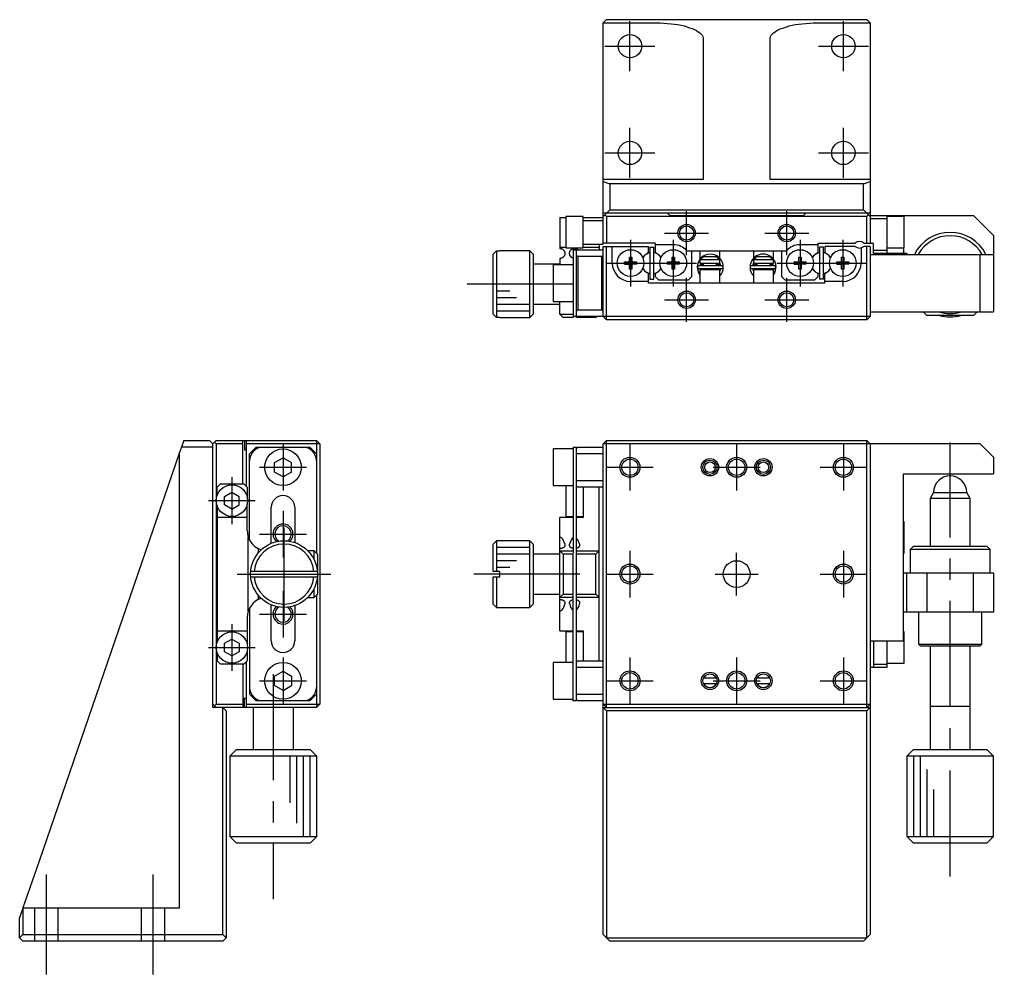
# Model space of a CAD drawing. Extents: x 0 to 321, y -8 to 211.
# Drawn here: x 0 to 146, y 67.9 to 211 of the extents above; entities that cross this region are included whole.
import ezdxf

# ---------------------------------------------------------------- set-up
doc = ezdxf.new("R2010")
doc.units = 0
doc.header["$LTSCALE"] = 0.5
doc.linetypes.add('CENTER', pattern=[50.8, 31.75, -6.35, 6.35, -6.35])
doc.linetypes.add('DASHED', pattern=[19.05, 12.7, -6.35])
for name, color, linetype in [('MSM_CENTER', 1, 'CENTER'), ('MSM_CONTINUOUS', 7, 'CONTINUOUS'), ('MSM_DASHED', 4, 'DASHED'), ('MSM_NARROW', 5, 'CONTINUOUS')]:
    doc.layers.add(name, color=color, linetype=linetype)

msp = doc.modelspace()

# ---------------------------------------------------------------- linework, layer by layer
at = {"layer": 'MSM_CENTER'}
for p, q in [((91.5, 203.26), (91.5, 210.76)), ((123.5, 203.26), (123.5, 210.76)), ((87.75, 207.01), (95.25, 207.01)), ((119.75, 207.01), (127.25, 207.01)), ((91.5, 187.26), (91.5, 194.76)), ((123.5, 187.26), (123.5, 194.76)), ((87.75, 191.01), (95.25, 191.01)), ((119.75, 191.01), (127.25, 191.01)), ((100, 175.71), (100, 182.31)), ((115, 175.71), (115, 182.31)), ((96.7, 179.01), (103.3, 179.01)), ((111.7, 179.01), (118.3, 179.01)), ((91.6, 178.01), (91.6, 171.01)), ((98, 178.01), (98, 171.01)), ((117, 178.01), (117, 171.01)), ((123.4, 178.01), (123.4, 171.01)), ((88.1, 174.51), (101.5, 174.51)), ((113.5, 174.51), (126.9, 174.51)), ((100, 165.71), (100, 172.31)), ((115, 165.71), (115, 172.31)), ((83, 171.36), (66, 171.36)), ((96.7, 169.01), (103.3, 169.01)), ((111.7, 169.01), (118.3, 169.01)), ((139.5, 82.61), (139.5, 147.61)), ((39.5, 147.41), (39.5, 140.41)), ((91.5, 147.41), (91.5, 140.41)), ((107.5, 147.41), (107.5, 140.41)), ((123.5, 147.41), (123.5, 140.41)), ((36, 143.91), (43, 143.91)), ((88, 143.91), (95, 143.91)), ((104, 143.91), (111, 143.91)), ((120, 143.91), (127, 143.91)), ((31.85, 142.41), (31.85, 135.41)), ((28.35, 138.91), (35.35, 138.91)), ((39.5, 137.41), (39.5, 130.41)), ((39.65, 120.91), (39.65, 134.91)), ((36, 133.91), (43, 133.91)), ((91.5, 131.41), (91.5, 124.41)), ((123.5, 131.41), (123.5, 124.41)), ((107.5, 124.71), (107.5, 131.11)), ((32.65, 127.91), (46.65, 127.91)), ((84, 127.91), (66, 127.91)), ((88, 127.91), (95, 127.91)), ((104.3, 127.91), (110.7, 127.91)), ((120, 127.91), (127, 127.91)), ((39.5, 125.41), (39.5, 118.41)), ((36, 121.91), (43, 121.91)), ((31.85, 120.41), (31.85, 113.41)), ((28.35, 116.91), (35.35, 116.91)), ((39.5, 115.41), (39.5, 108.41)), ((91.5, 115.41), (91.5, 108.41)), ((107.5, 115.41), (107.5, 108.41)), ((123.5, 115.41), (123.5, 108.41)), ((38.05, 112.91), (38.05, 79.21)), ((36, 111.91), (43, 111.91)), ((88, 111.91), (95, 111.91)), ((104, 111.91), (111, 111.91)), ((120, 111.91), (127, 111.91)), ((4, 82.91), (4, 67.91)), ((20, 82.91), (20, 67.91))]:
    msp.add_line(p, q, dxfattribs=at)
at = {"layer": 'MSM_CONTINUOUS'}
for p, q in [((88, 211.01), (87.5, 210.51)), ((87.5, 177.36), (87.5, 210.51)), ((87.5, 210.49), (95.5, 210.49)), ((88, 211.01), (127, 211.01)), ((95.5, 210.49), (96.05, 210.48)), ((96.05, 210.48), (96.6, 210.46)), ((96.6, 210.46), (97.13, 210.42)), ((97.13, 210.42), (97.66, 210.37)), ((97.66, 210.37), (98.18, 210.31)), ((98.18, 210.31), (98.68, 210.23)), ((116.32, 210.23), (116.82, 210.31)), ((116.82, 210.31), (117.34, 210.37)), ((117.34, 210.37), (117.87, 210.42)), ((117.87, 210.42), (118.4, 210.46)), ((118.4, 210.46), (118.95, 210.48)), ((118.95, 210.48), (119.5, 210.49)), ((119.5, 210.49), (127.5, 210.49)), ((127.5, 210.51), (127, 211.01)), ((127.5, 210.51), (127.5, 177.46)), ((98.68, 210.23), (99.16, 210.13)), ((99.16, 210.13), (99.61, 210.03)), ((99.61, 210.03), (100.05, 209.91)), ((100.05, 209.91), (100.45, 209.78)), ((100.45, 209.78), (100.82, 209.64)), ((100.82, 209.64), (101.16, 209.5)), ((101.16, 209.5), (101.47, 209.34)), ((101.47, 209.34), (101.74, 209.17)), ((101.74, 209.17), (101.97, 209)), ((101.97, 209), (102.16, 208.82)), ((102.16, 208.82), (102.31, 208.64)), ((112.69, 208.64), (112.84, 208.82)), ((112.84, 208.82), (113.03, 209)), ((113.03, 209), (113.26, 209.17)), ((113.26, 209.17), (113.53, 209.34)), ((113.53, 209.34), (113.84, 209.5)), ((113.84, 209.5), (114.18, 209.64)), ((114.18, 209.64), (114.55, 209.78)), ((114.55, 209.78), (114.95, 209.91)), ((114.95, 209.91), (115.39, 210.03)), ((115.39, 210.03), (115.84, 210.13)), ((115.84, 210.13), (116.32, 210.23)), ((102.31, 208.64), (102.41, 208.46)), ((102.41, 208.46), (102.48, 208.27)), ((102.48, 208.27), (102.5, 208.08)), ((102.5, 208.08), (102.5, 187.01)), ((112.5, 208.08), (112.52, 208.27)), ((112.5, 187.01), (112.5, 208.08)), ((112.52, 208.27), (112.59, 208.46)), ((112.59, 208.46), (112.69, 208.64)), ((102.5, 187.01), (87.5, 187.01)), ((127.5, 187.01), (112.5, 187.01)), ((87.5, 186.73), (88.5, 186.39)), ((126.5, 186.39), (88.5, 186.39)), ((88.5, 186.39), (88.5, 182.51)), ((126.5, 186.39), (127.5, 186.73)), ((126.5, 182.51), (126.5, 186.39)), ((87.5, 181.51), (88.5, 182.51)), ((88.5, 182.51), (126.5, 182.51)), ((126.5, 182.51), (127.5, 181.51)), ((81, 181.36), (81.9, 181.36)), ((81, 181.36), (81, 176.71)), ((81.9, 181.51), (81.9, 176.81)), ((84.5, 181.51), (81.9, 181.51)), ((84.5, 176.81), (84.5, 181.51)), ((84.5, 181.36), (87.5, 181.36)), ((127.5, 182.01), (87.5, 182.01)), ((87.75, 181.76), (88, 181.51)), ((88, 181.51), (88, 177.51)), ((127, 181.51), (88, 181.51)), ((97.5, 181.66), (97.15, 182.01)), ((97.5, 181.66), (117.5, 181.66)), ((117.85, 182.01), (117.5, 181.66)), ((127, 181.51), (127.25, 181.76)), ((127, 177.51), (127, 181.51)), ((127.5, 181.66), (143, 181.66)), ((130, 181.16), (127.5, 181.16)), ((130, 181.66), (130, 175.96)), ((132.5, 181.59), (130, 181.59)), ((132.6, 181.51), (130, 181.51)), ((132.5, 181.66), (132.5, 181.51)), ((132.6, 176.81), (132.6, 181.51)), ((146, 178.66), (143, 181.66)), ((87.5, 180.86), (84.5, 180.86)), ((146, 178.66), (146, 167.21)), ((81.9, 176.86), (81, 176.86)), ((81, 176.71), (81.01, 176.71)), ((81.01, 176.71), (81.02, 176.71)), ((81.02, 176.71), (81.04, 176.7)), ((81.04, 176.7), (81.05, 176.7)), ((81.05, 176.7), (81.06, 176.7)), ((81.06, 176.7), (81.07, 176.7)), ((81.07, 176.7), (81.08, 176.7)), ((81.08, 176.7), (81.09, 176.7)), ((81.09, 176.7), (81.11, 176.7)), ((81.11, 176.7), (81.13, 176.69)), ((81.13, 176.69), (81.15, 176.69)), ((81.15, 176.69), (81.17, 176.69)), ((81.17, 176.69), (81.19, 176.68)), ((81.19, 176.68), (81.2, 176.68)), ((81.2, 176.68), (81.23, 176.67)), ((81.23, 176.67), (81.26, 176.66)), ((81.9, 176.81), (84.5, 176.81)), ((82.94, 176.66), (82.96, 176.67)), ((82.96, 176.67), (82.99, 176.68)), ((82.99, 176.68), (83.02, 176.68)), ((83.02, 176.68), (83.05, 176.69)), ((83.05, 176.69), (83.06, 176.69)), ((83.06, 176.69), (83.07, 176.69)), ((83.07, 176.69), (83.09, 176.7)), ((83.09, 176.7), (83.1, 176.7)), ((83.1, 176.7), (83.12, 176.7)), ((83.12, 176.7), (83.13, 176.7)), ((83.13, 176.7), (83.14, 176.7)), ((83.14, 176.7), (83.15, 176.7)), ((83.15, 176.7), (83.16, 176.7)), ((83.16, 176.7), (83.18, 176.71)), ((83.18, 176.71), (83.19, 176.71)), ((83.19, 176.71), (83.2, 176.71)), ((83.2, 176.71), (83.21, 176.71)), ((83.21, 176.71), (83.22, 176.71)), ((83.22, 176.71), (83.24, 176.7)), ((83.24, 176.7), (83.25, 176.7)), ((83.25, 176.7), (83.26, 176.7)), ((83.26, 176.7), (83.28, 176.7)), ((83.28, 176.7), (83.29, 176.7)), ((83.29, 176.7), (83.3, 176.7)), ((83.3, 176.7), (83.32, 176.7)), ((83.32, 176.7), (83.34, 176.69)), ((83.34, 176.69), (83.36, 176.69)), ((83.36, 176.69), (83.38, 176.68)), ((83.38, 176.68), (83.4, 176.68)), ((83.4, 176.68), (83.41, 176.67)), ((83.41, 176.67), (83.45, 176.66)), ((83.45, 176.66), (83.49, 176.65)), ((84.5, 177.36), (87.5, 177.36)), ((86.9, 176.86), (84.5, 176.86)), ((86.9, 177.36), (86.9, 176.51)), ((95.3, 177.51), (87.5, 177.51)), ((87.5, 166.51), (87.5, 177.01)), ((87.5, 177.01), (94.3, 177.01)), ((88, 166.01), (88, 177.01)), ((88.85, 174.51), (88.85, 177.01)), ((94.3, 176.06), (94.3, 177.01)), ((94.5, 176.91), (94.5, 172.11)), ((94.5, 176.91), (95.1, 176.91)), ((95.1, 172.11), (95.1, 176.91)), ((95.3, 177.51), (95.3, 176.06)), ((98, 177.26), (95.3, 177.26)), ((119.7, 177.26), (117, 177.26)), ((119.7, 177.51), (125.24, 177.51)), ((119.7, 176.06), (119.7, 177.51)), ((120.5, 176.91), (119.9, 176.91)), ((119.9, 176.91), (119.9, 172.11)), ((120.5, 172.11), (120.5, 176.91)), ((125.24, 177.01), (120.7, 177.01)), ((120.7, 177.01), (120.7, 176.06)), ((126.15, 176.79), (126.15, 174.51)), ((126.56, 177.51), (127.5, 177.51)), ((127.5, 177.01), (126.56, 177.01)), ((127, 166.01), (127, 177.01)), ((128, 177.46), (127.5, 177.46)), ((127.5, 177.01), (127.5, 166.51)), ((128, 175.96), (128, 177.46)), ((130, 176.81), (132.6, 176.81)), ((132.5, 176.81), (132.5, 175.96)), ((71, 175.84), (71.5, 176.34)), ((71, 166.87), (71, 175.84)), ((71.5, 176.34), (71.5, 166.37)), ((71.5, 176.34), (72, 176.34)), ((72, 176.34), (72, 176.36)), ((76.5, 176.36), (72, 176.36)), ((76.5, 166.36), (76.5, 176.36)), ((77, 175.86), (76.5, 176.36)), ((77, 175.86), (77, 166.86)), ((81, 175.21), (81, 174.26)), ((81.03, 175.21), (81, 175.21)), ((81.07, 175.21), (81.03, 175.21)), ((81.1, 175.21), (81.07, 175.21)), ((81.14, 175.22), (81.1, 175.21)), ((81.17, 175.22), (81.14, 175.22)), ((81.2, 175.23), (81.17, 175.22)), ((81.23, 175.24), (81.2, 175.23)), ((81.26, 175.25), (81.23, 175.24)), ((81.26, 176.66), (81.29, 176.65)), ((81.29, 175.26), (81.26, 175.25)), ((81.29, 176.65), (81.32, 176.63)), ((81.32, 175.28), (81.29, 175.26)), ((81.32, 176.63), (81.35, 176.62)), ((81.34, 175.29), (81.32, 175.28)), ((81.37, 175.3), (81.34, 175.29)), ((81.35, 176.62), (81.37, 176.61)), ((81.37, 176.61), (81.41, 176.58)), ((81.4, 175.32), (81.37, 175.3)), ((81.43, 175.34), (81.4, 175.32)), ((81.41, 176.58), (81.45, 176.55)), ((81.46, 175.36), (81.43, 175.34)), ((81.45, 176.55), (81.49, 176.53)), ((81.49, 175.38), (81.46, 175.36)), ((81.49, 176.53), (81.52, 176.5)), ((81.51, 175.41), (81.49, 175.38)), ((81.54, 175.43), (81.51, 175.41)), ((81.52, 176.5), (81.56, 176.45)), ((81.56, 175.45), (81.54, 175.43)), ((81.56, 176.45), (81.6, 176.4)), ((81.58, 175.48), (81.56, 175.45)), ((81.6, 175.51), (81.58, 175.48)), ((81.6, 176.4), (81.64, 176.35)), ((81.62, 175.53), (81.6, 175.51)), ((81.64, 175.56), (81.62, 175.53)), ((81.64, 176.35), (81.66, 176.31)), ((81.65, 175.59), (81.64, 175.56)), ((81.67, 175.62), (81.65, 175.59)), ((81.66, 176.31), (81.68, 176.27)), ((81.69, 175.66), (81.67, 175.62)), ((81.68, 176.27), (81.7, 176.22)), ((81.7, 175.7), (81.69, 175.66)), ((81.7, 176.22), (81.72, 176.17)), ((81.72, 175.74), (81.7, 175.7)), ((81.72, 176.17), (81.73, 176.13)), ((81.73, 175.78), (81.72, 175.74)), ((81.73, 176.13), (81.74, 176.09)), ((81.74, 175.83), (81.73, 175.78)), ((81.74, 176.09), (81.74, 176.05)), ((81.74, 176.05), (81.75, 176)), ((81.75, 175.87), (81.74, 175.83)), ((81.75, 176), (81.75, 175.96)), ((81.75, 175.96), (81.75, 175.92)), ((81.75, 175.92), (81.75, 175.87)), ((82.45, 176.02), (82.46, 176.06)), ((82.45, 175.98), (82.45, 176.02)), ((82.45, 175.93), (82.45, 175.98)), ((82.45, 175.89), (82.45, 175.93)), ((82.46, 175.84), (82.45, 175.89)), ((82.46, 176.1), (82.48, 176.16)), ((82.46, 176.06), (82.46, 176.1)), ((82.47, 175.8), (82.46, 175.84)), ((82.47, 175.76), (82.47, 175.8)), ((82.48, 175.73), (82.47, 175.76)), ((82.48, 176.16), (82.49, 176.21)), ((82.5, 175.7), (82.48, 175.73)), ((82.49, 176.21), (82.51, 176.26)), ((82.51, 175.66), (82.5, 175.7)), ((82.51, 176.26), (82.54, 176.31)), ((82.52, 175.63), (82.51, 175.66)), ((82.54, 175.6), (82.52, 175.63)), ((82.54, 176.31), (82.56, 176.35)), ((82.56, 175.57), (82.54, 175.6)), ((82.56, 176.35), (82.59, 176.39)), ((82.58, 175.54), (82.56, 175.57)), ((82.6, 175.51), (82.58, 175.54)), ((82.59, 176.39), (82.62, 176.43)), ((82.62, 175.48), (82.6, 175.51)), ((82.62, 176.43), (82.65, 176.47)), ((82.65, 175.45), (82.62, 175.48)), ((82.65, 176.47), (82.69, 176.5)), ((82.67, 175.42), (82.65, 175.45)), ((82.7, 175.4), (82.67, 175.42)), ((82.69, 176.5), (82.73, 176.54)), ((82.72, 175.38), (82.7, 175.4)), ((82.74, 175.36), (82.72, 175.38)), ((82.73, 176.54), (82.77, 176.57)), ((82.76, 175.34), (82.74, 175.36)), ((82.79, 175.33), (82.76, 175.34)), ((82.77, 176.57), (82.81, 176.59)), ((82.81, 175.31), (82.79, 175.33)), ((82.81, 176.59), (82.85, 176.62)), ((82.84, 175.3), (82.81, 175.31)), ((82.86, 175.29), (82.84, 175.3)), ((82.85, 176.62), (82.89, 176.64)), ((82.89, 175.27), (82.86, 175.29)), ((82.89, 176.64), (82.91, 176.65)), ((82.92, 175.26), (82.89, 175.27)), ((82.91, 176.65), (82.94, 176.66)), ((82.94, 175.25), (82.92, 175.26)), ((82.97, 175.24), (82.94, 175.25)), ((83, 175.23), (82.97, 175.24)), ((83, 176.51), (83, 166.36)), ((83, 176.51), (87.5, 176.51)), ((83.49, 176.65), (83.53, 176.63)), ((83.5, 166.36), (83.5, 176.51)), ((83.5, 175.71), (83.7, 175.51)), ((83.53, 176.63), (83.56, 176.61)), ((83.56, 176.61), (83.59, 176.59)), ((83.59, 176.59), (83.62, 176.57)), ((83.62, 176.57), (83.66, 176.55)), ((83.66, 176.55), (83.7, 176.51)), ((83.7, 176.51), (83.71, 176.51)), ((83.7, 175.51), (83.7, 167.51)), ((87.3, 175.51), (83.7, 175.51)), ((87.3, 175.51), (87.5, 175.71)), ((87.3, 167.51), (87.3, 175.51)), ((91.42, 175.39), (91.78, 175.39)), ((91.42, 174.69), (91.42, 175.39)), ((91.78, 175.39), (91.78, 174.69)), ((94.04, 175.91), (94.3, 176.06)), ((95.56, 175.91), (95.3, 176.06)), ((97.82, 175.39), (98.18, 175.39)), ((97.82, 174.69), (97.82, 175.39)), ((98.18, 175.39), (98.18, 174.69)), ((114.92, 176.31), (100.08, 176.31)), ((100.8, 172.51), (100.8, 176.31)), ((102, 176.31), (102, 175.08)), ((102.05, 175.01), (102.58, 175.51)), ((102.58, 175.51), (104.42, 175.51)), ((104.42, 175.51), (104.95, 175.01)), ((105, 175.2), (105, 176.31)), ((110, 176.31), (110, 175.2)), ((110.05, 175.01), (110.58, 175.51)), ((110.58, 175.51), (112.42, 175.51)), ((112.42, 175.51), (112.95, 175.01)), ((113, 175.08), (113, 176.31)), ((114.2, 176.31), (114.2, 172.51)), ((116.82, 175.39), (117.18, 175.39)), ((116.82, 174.69), (116.82, 175.39)), ((117.18, 175.39), (117.18, 174.69)), ((119.44, 175.91), (119.7, 176.06)), ((120.96, 175.91), (120.7, 176.06)), ((123.22, 175.39), (123.58, 175.39)), ((123.22, 174.69), (123.22, 175.39)), ((123.58, 175.39), (123.58, 174.69)), ((127.5, 175.81), (146, 175.81)), ((128, 176.46), (130, 176.46)), ((133, 175.96), (128, 175.96)), ((130, 176), (132.5, 176)), ((133, 175.96), (133, 175.81)), ((144, 167.21), (144, 175.81)), ((81, 174.36), (77, 174.36)), ((80, 174.26), (80, 168.76)), ((83, 174.26), (80, 174.26)), ((90.71, 174.69), (91.42, 174.69)), ((90.71, 174.33), (90.71, 174.69)), ((90.71, 174.33), (91.42, 174.33)), ((91.43, 174.68), (91.42, 174.69)), ((91.43, 174.34), (91.42, 174.33)), ((91.42, 173.62), (91.42, 174.33)), ((91.43, 174.68), (91.77, 174.68)), ((91.43, 174.34), (91.43, 174.68)), ((91.77, 174.34), (91.43, 174.34)), ((91.77, 174.68), (91.78, 174.69)), ((91.77, 174.68), (91.77, 174.34)), ((91.77, 174.34), (91.78, 174.33)), ((91.78, 174.69), (92.49, 174.69)), ((91.78, 174.33), (91.78, 173.62)), ((92.49, 174.33), (91.78, 174.33)), ((92.49, 174.69), (92.49, 174.33)), ((97.11, 174.69), (97.82, 174.69)), ((97.11, 174.33), (97.11, 174.69)), ((97.82, 174.33), (97.11, 174.33)), ((97.83, 174.68), (97.82, 174.69)), ((97.83, 174.34), (97.82, 174.33)), ((97.82, 173.62), (97.82, 174.33)), ((97.83, 174.68), (98.17, 174.68)), ((97.83, 174.34), (97.83, 174.68)), ((98.17, 174.34), (97.83, 174.34)), ((98.17, 174.68), (98.18, 174.69)), ((98.17, 174.68), (98.17, 174.34)), ((98.17, 174.34), (98.18, 174.33)), ((98.18, 174.69), (98.89, 174.69)), ((98.18, 174.33), (98.18, 173.62)), ((98.89, 174.33), (98.18, 174.33)), ((98.89, 174.69), (98.89, 174.33)), ((101.6, 173.87), (101.73, 173.19)), ((105.3, 174.1), (101.8, 174.1)), ((102, 175.08), (102, 175.08)), ((105, 175.01), (102, 175.01)), ((102, 175.01), (102, 174.51)), ((102, 174.51), (105, 174.51)), ((102.01, 174.1), (102.12, 174.51)), ((102.05, 174.31), (102.5, 174.31)), ((102.5, 174.51), (102.5, 174.1)), ((104.5, 174.1), (104.5, 174.51)), ((104.5, 174.31), (105, 174.31)), ((104.97, 174.51), (105.08, 174.1)), ((105, 175.2), (105, 175.2)), ((105, 174.51), (105, 175.01)), ((105, 174.31), (105, 174.44)), ((113.2, 174.1), (109.7, 174.1)), ((109.92, 174.1), (110.03, 174.51)), ((113, 175.01), (110, 175.01)), ((110, 175.01), (110, 174.51)), ((110, 174.51), (113, 174.51)), ((110, 174.44), (110, 174.44)), ((110, 174.44), (110, 174.31)), ((110, 174.31), (110.5, 174.31)), ((110.5, 174.51), (110.5, 174.1)), ((112.5, 174.1), (112.5, 174.51)), ((112.5, 174.31), (112.95, 174.31)), ((112.88, 174.51), (112.99, 174.1)), ((113, 174.51), (113, 175.01)), ((113.24, 173.13), (113.4, 173.87)), ((116.11, 174.69), (116.82, 174.69)), ((116.11, 174.33), (116.11, 174.69)), ((116.11, 174.33), (116.82, 174.33)), ((116.83, 174.68), (116.82, 174.69)), ((116.83, 174.34), (116.82, 174.33)), ((116.82, 173.62), (116.82, 174.33)), ((116.83, 174.68), (117.17, 174.68)), ((116.83, 174.34), (116.83, 174.68)), ((117.17, 174.34), (116.83, 174.34)), ((117.17, 174.68), (117.18, 174.69)), ((117.17, 174.68), (117.17, 174.34)), ((117.17, 174.34), (117.18, 174.33)), ((117.18, 174.69), (117.89, 174.69)), ((117.18, 174.33), (117.18, 173.62)), ((117.89, 174.33), (117.18, 174.33)), ((117.89, 174.69), (117.89, 174.33)), ((122.51, 174.69), (123.22, 174.69)), ((122.51, 174.33), (122.51, 174.69)), ((122.51, 174.33), (123.22, 174.33)), ((123.23, 174.68), (123.22, 174.69)), ((123.23, 174.34), (123.22, 174.33)), ((123.22, 173.62), (123.22, 174.33)), ((123.23, 174.68), (123.57, 174.68)), ((123.23, 174.34), (123.23, 174.68)), ((123.57, 174.34), (123.23, 174.34)), ((123.57, 174.68), (123.58, 174.69)), ((123.57, 174.68), (123.57, 174.34)), ((123.57, 174.34), (123.58, 174.33)), ((123.58, 174.69), (124.29, 174.69)), ((123.58, 174.33), (123.58, 173.62)), ((124.29, 174.33), (123.58, 174.33)), ((124.29, 174.69), (124.29, 174.33)), ((91.78, 173.62), (91.42, 173.62)), ((94.3, 172.95), (94.04, 173.1)), ((94.3, 171.51), (94.3, 172.95)), ((95.3, 172.95), (95.56, 173.1)), ((95.3, 172.95), (95.3, 172.51)), ((95.3, 172.51), (95.8, 172.01)), ((98.18, 173.62), (97.82, 173.62)), ((100.3, 172.01), (100.8, 172.51)), ((101.71, 173.53), (101.7, 173.49)), ((101.7, 173.49), (101.7, 173.46)), ((101.7, 173.46), (101.7, 173.42)), ((101.7, 173.42), (101.7, 173.39)), ((101.7, 173.39), (101.7, 173.35)), ((101.7, 173.35), (101.7, 173.32)), ((101.7, 173.32), (101.71, 173.29)), ((101.72, 173.56), (101.71, 173.53)), ((101.71, 173.29), (101.71, 173.25)), ((101.71, 173.25), (101.72, 173.22)), ((101.73, 173.63), (101.72, 173.59)), ((101.72, 173.59), (101.72, 173.56)), ((101.72, 173.22), (101.73, 173.19)), ((101.75, 173.66), (101.73, 173.63)), ((101.73, 173.19), (101.75, 173.15)), ((101.76, 173.69), (101.75, 173.66)), ((101.75, 173.15), (101.75, 173.14)), ((101.75, 173.14), (102, 172.71)), ((101.75, 173.14), (101.75, 173.13)), ((101.75, 173.13), (101.75, 173.13)), ((101.75, 173.13), (101.76, 173.13)), ((101.76, 173.7), (101.76, 173.69)), ((101.76, 173.13), (102, 173.2)), ((101.76, 173.13), (101.76, 173.13)), ((101.76, 173.13), (101.77, 173.13)), ((101.77, 173.13), (101.77, 173.13)), ((101.77, 173.13), (101.78, 173.13)), ((101.78, 173.13), (101.79, 173.13)), ((101.79, 173.13), (101.8, 173.14)), ((101.8, 173.7), (105.3, 173.7)), ((101.8, 173.14), (101.81, 173.14)), ((101.81, 173.14), (101.82, 173.14)), ((101.82, 173.14), (101.83, 173.14)), ((101.83, 173.14), (101.84, 173.15)), ((101.84, 173.15), (101.86, 173.15)), ((101.86, 173.15), (101.87, 173.16)), ((101.87, 173.16), (101.88, 173.16)), ((101.88, 173.16), (101.9, 173.17)), ((101.9, 173.17), (101.91, 173.17)), ((101.91, 173.17), (101.93, 173.18)), ((101.93, 173.18), (101.94, 173.18)), ((101.94, 173.18), (101.96, 173.19)), ((101.96, 173.19), (101.97, 173.2)), ((101.97, 173.2), (101.99, 173.2)), ((101.99, 173.2), (102, 173.21)), ((105, 173.51), (102, 173.51)), ((102, 173.51), (102, 171.51)), ((102.12, 173.52), (102.13, 173.54)), ((102.12, 173.51), (102.12, 173.52)), ((102.12, 173.51), (102.12, 173.51)), ((102.13, 173.54), (102.14, 173.55)), ((102.14, 173.56), (102.15, 173.57)), ((102.14, 173.55), (102.14, 173.56)), ((102.15, 173.57), (102.16, 173.59)), ((102.16, 173.59), (102.17, 173.6)), ((102.17, 173.6), (102.18, 173.61)), ((102.18, 173.61), (102.19, 173.62)), ((102.19, 173.62), (102.2, 173.63)), ((102.2, 173.63), (102.21, 173.64)), ((102.21, 173.64), (102.23, 173.65)), ((102.23, 173.65), (102.24, 173.65)), ((102.24, 173.65), (102.25, 173.66)), ((102.25, 173.66), (102.26, 173.67)), ((102.26, 173.67), (102.28, 173.67)), ((102.28, 173.67), (102.29, 173.68)), ((102.29, 173.68), (102.31, 173.68)), ((102.31, 173.68), (102.32, 173.69)), ((102.32, 173.69), (102.33, 173.69)), ((102.33, 173.69), (102.35, 173.69)), ((102.35, 173.69), (102.36, 173.7)), ((102.36, 173.7), (102.38, 173.7)), ((102.38, 173.7), (102.39, 173.7)), ((102.39, 173.7), (102.4, 173.7)), ((102.5, 173.7), (102.5, 173.51)), ((104.5, 173.51), (104.5, 173.7)), ((104.7, 173.7), (104.71, 173.7)), ((104.71, 173.7), (104.72, 173.7)), ((104.72, 173.7), (104.74, 173.7)), ((104.74, 173.7), (104.75, 173.69)), ((104.75, 173.69), (104.77, 173.69)), ((104.77, 173.69), (104.78, 173.69)), ((104.78, 173.69), (104.8, 173.68)), ((104.8, 173.68), (104.81, 173.68)), ((104.81, 173.68), (104.82, 173.67)), ((104.82, 173.67), (104.84, 173.66)), ((104.84, 173.66), (104.85, 173.66)), ((104.85, 173.66), (104.86, 173.65)), ((104.86, 173.65), (104.87, 173.64)), ((104.87, 173.64), (104.89, 173.63)), ((104.89, 173.63), (104.9, 173.62)), ((104.9, 173.62), (104.91, 173.61)), ((104.91, 173.61), (104.92, 173.6)), ((104.92, 173.6), (104.93, 173.59)), ((104.93, 173.59), (104.94, 173.58)), ((104.94, 173.58), (104.95, 173.57)), ((104.95, 173.57), (104.95, 173.56)), ((104.95, 173.56), (104.96, 173.54)), ((104.96, 173.54), (104.97, 173.53)), ((104.97, 173.53), (104.97, 173.52)), ((104.97, 173.52), (104.98, 173.51)), ((105, 171.51), (105, 173.51)), ((105.04, 173.47), (105, 173.36)), ((105.09, 173.7), (105.04, 173.47)), ((105.34, 173.14), (105.36, 173.18)), ((105.34, 173.14), (105.34, 173.14)), ((105.34, 173.13), (105.34, 173.14)), ((105.34, 173.14), (105.34, 173.14)), ((105.34, 173.14), (105.34, 173.14)), ((105.34, 173.14), (105.34, 173.14)), ((105.36, 173.19), (105.36, 173.2)), ((105.36, 173.2), (105.36, 173.2)), ((105.36, 173.18), (105.36, 173.19)), ((105.36, 173.19), (105.36, 173.19)), ((105.36, 173.19), (105.36, 173.19)), ((105.36, 173.19), (105.36, 173.19)), ((105.36, 173.19), (105.36, 173.19)), ((105.36, 173.19), (105.36, 173.19)), ((105.36, 173.19), (105.36, 173.19)), ((105.36, 173.18), (105.36, 173.18)), ((109.64, 173.19), (109.64, 173.19)), ((109.64, 173.19), (109.64, 173.19)), ((109.64, 173.19), (109.64, 173.19)), ((109.64, 173.19), (109.64, 173.19)), ((109.64, 173.19), (109.64, 173.19)), ((109.64, 173.19), (109.66, 173.14)), ((109.66, 173.14), (109.66, 173.14)), ((109.66, 173.14), (109.66, 173.14)), ((109.66, 173.14), (109.66, 173.14)), ((109.66, 173.14), (109.66, 173.14)), ((109.66, 173.14), (109.66, 173.14)), ((109.66, 173.13), (109.66, 173.14)), ((109.7, 173.7), (113.2, 173.7)), ((109.96, 173.47), (109.91, 173.7)), ((110, 173.36), (109.96, 173.47)), ((113, 173.51), (110, 173.51)), ((110, 173.51), (110, 171.51)), ((110.02, 173.51), (110.03, 173.52)), ((110.02, 173.51), (110.02, 173.51)), ((110.03, 173.52), (110.04, 173.54)), ((110.04, 173.55), (110.05, 173.56)), ((110.04, 173.54), (110.04, 173.55)), ((110.05, 173.56), (110.06, 173.57)), ((110.06, 173.57), (110.07, 173.59)), ((110.07, 173.59), (110.08, 173.6)), ((110.08, 173.6), (110.09, 173.61)), ((110.09, 173.61), (110.1, 173.62)), ((110.1, 173.62), (110.11, 173.63)), ((110.11, 173.63), (110.12, 173.64)), ((110.12, 173.64), (110.13, 173.65)), ((110.13, 173.65), (110.14, 173.65)), ((110.14, 173.65), (110.16, 173.66)), ((110.16, 173.66), (110.17, 173.67)), ((110.17, 173.67), (110.18, 173.67)), ((110.18, 173.67), (110.2, 173.68)), ((110.2, 173.68), (110.21, 173.68)), ((110.21, 173.68), (110.23, 173.69)), ((110.23, 173.69), (110.24, 173.69)), ((110.24, 173.69), (110.25, 173.69)), ((110.25, 173.69), (110.27, 173.7)), ((110.27, 173.7), (110.28, 173.7)), ((110.28, 173.7), (110.3, 173.7)), ((110.3, 173.7), (110.3, 173.7)), ((110.5, 173.7), (110.5, 173.51)), ((112.5, 173.51), (112.5, 173.7)), ((112.6, 173.7), (112.62, 173.7)), ((112.62, 173.7), (112.63, 173.7)), ((112.63, 173.7), (112.65, 173.7)), ((112.65, 173.7), (112.66, 173.69)), ((112.66, 173.69), (112.67, 173.69)), ((112.67, 173.69), (112.69, 173.69)), ((112.69, 173.69), (112.7, 173.68)), ((112.7, 173.68), (112.72, 173.68)), ((112.72, 173.68), (112.73, 173.67)), ((112.73, 173.67), (112.74, 173.66)), ((112.74, 173.66), (112.76, 173.66)), ((112.76, 173.66), (112.77, 173.65)), ((112.77, 173.65), (112.78, 173.64)), ((112.78, 173.64), (112.79, 173.63)), ((112.79, 173.63), (112.8, 173.62)), ((112.8, 173.62), (112.81, 173.61)), ((112.81, 173.61), (112.82, 173.6)), ((112.82, 173.6), (112.83, 173.59)), ((112.83, 173.59), (112.84, 173.58)), ((112.84, 173.58), (112.85, 173.57)), ((112.85, 173.57), (112.86, 173.56)), ((112.86, 173.56), (112.87, 173.54)), ((112.87, 173.54), (112.87, 173.53)), ((112.87, 173.53), (112.88, 173.52)), ((112.88, 173.52), (112.88, 173.51)), ((113, 171.51), (113, 173.51)), ((113.01, 173.2), (113, 173.21)), ((113.24, 173.13), (113, 173.2)), ((113, 172.71), (113.25, 173.14)), ((113.03, 173.2), (113.01, 173.2)), ((113.04, 173.19), (113.03, 173.2)), ((113.06, 173.18), (113.04, 173.19)), ((113.07, 173.18), (113.06, 173.18)), ((113.09, 173.17), (113.07, 173.18)), ((113.1, 173.17), (113.09, 173.17)), ((113.12, 173.16), (113.1, 173.17)), ((113.13, 173.16), (113.12, 173.16)), ((113.14, 173.15), (113.13, 173.16)), ((113.16, 173.15), (113.14, 173.15)), ((113.17, 173.14), (113.16, 173.15)), ((113.18, 173.14), (113.17, 173.14)), ((113.19, 173.14), (113.18, 173.14)), ((113.2, 173.14), (113.19, 173.14)), ((113.21, 173.13), (113.2, 173.14)), ((113.22, 173.13), (113.21, 173.13)), ((113.23, 173.13), (113.22, 173.13)), ((113.24, 173.13), (113.23, 173.13)), ((113.23, 173.13), (113.23, 173.13)), ((113.25, 173.67), (113.24, 173.7)), ((113.25, 173.13), (113.24, 173.13)), ((113.24, 173.13), (113.24, 173.13)), ((113.26, 173.64), (113.25, 173.67)), ((113.25, 173.14), (113.26, 173.17)), ((113.25, 173.14), (113.25, 173.13)), ((113.25, 173.13), (113.25, 173.13)), ((113.27, 173.61), (113.26, 173.64)), ((113.26, 173.17), (113.27, 173.2)), ((113.28, 173.57), (113.27, 173.61)), ((113.27, 173.2), (113.28, 173.23)), ((113.29, 173.54), (113.28, 173.57)), ((113.28, 173.23), (113.29, 173.27)), ((113.3, 173.5), (113.29, 173.54)), ((113.29, 173.3), (113.3, 173.33)), ((113.29, 173.27), (113.29, 173.3)), ((113.3, 173.47), (113.3, 173.5)), ((113.3, 173.44), (113.3, 173.47)), ((113.3, 173.4), (113.3, 173.44)), ((113.3, 173.37), (113.3, 173.4)), ((113.3, 173.33), (113.3, 173.37)), ((114.2, 172.51), (114.7, 172.01)), ((117.18, 173.62), (116.82, 173.62)), ((119.2, 172.01), (119.7, 172.51)), ((119.7, 172.95), (119.44, 173.1)), ((119.7, 172.51), (119.7, 172.95)), ((120.7, 172.95), (120.96, 173.1)), ((120.7, 171.51), (120.7, 172.95)), ((123.58, 173.62), (123.22, 173.62)), ((94.3, 171.76), (91.6, 171.76)), ((120.7, 171.51), (94.3, 171.51)), ((94.5, 172.11), (95.1, 172.11)), ((95.8, 172.01), (100.3, 172.01)), ((114.7, 172.01), (119.2, 172.01)), ((120.5, 172.11), (119.9, 172.11)), ((123.4, 171.76), (120.7, 171.76)), ((77, 168.36), (81, 168.36)), ((80, 168.76), (83, 168.76)), ((81, 166.86), (81, 168.76)), ((71.5, 166.37), (71, 166.87)), ((76.5, 166.36), (77, 166.86)), ((81, 166.86), (81.5, 166.36)), ((81, 166.86), (83, 166.86)), ((127.5, 166.51), (83, 166.51)), ((83.7, 167.51), (83.5, 167.31)), ((83.7, 167.51), (87.3, 167.51)), ((86.4, 166.36), (86.55, 166.51)), ((87.5, 167.31), (87.3, 167.51)), ((88, 166.01), (87.5, 166.51)), ((127, 166.01), (127.5, 166.51)), ((127.5, 167.21), (146, 167.21)), ((135.45, 167.21), (136, 166.66)), ((143, 166.66), (136, 166.66)), ((143, 166.66), (143.55, 167.21)), ((72, 166.37), (71.5, 166.37)), ((72, 166.36), (72, 166.37)), ((72, 166.36), (76.5, 166.36)), ((83, 166.36), (81.5, 166.36)), ((86.4, 166.36), (83.5, 166.36)), ((127, 166.01), (88, 166.01)), ((24.62, 147.91), (24.28, 146.91)), ((24.62, 147.91), (28.5, 147.91)), ((29, 147.41), (28.5, 147.91)), ((29, 147.41), (29.5, 147.91)), ((29.5, 147.41), (29.25, 147.66)), ((29.5, 147.91), (44.5, 147.91)), ((33.5, 141.41), (33.5, 147.91)), ((33.75, 147.91), (33.75, 146.51)), ((34, 147.91), (34, 141.06)), ((44.5, 147.91), (44.5, 131.06)), ((45, 147.41), (44.5, 147.91)), ((87.5, 147.41), (88, 147.91)), ((88, 107.91), (88, 147.91)), ((88, 147.91), (127, 147.91)), ((127, 107.91), (127, 147.91)), ((127.5, 147.41), (127, 147.91)), ((24, 146.11), (2.93, 84.91)), ((24.28, 146.91), (24, 146.11)), ((24, 77.91), (24, 146.11)), ((29, 146.91), (24.28, 146.91)), ((29, 107.91), (29, 147.41)), ((29.5, 147.41), (29.5, 108.41)), ((33.5, 147.41), (29.5, 147.41)), ((33.75, 146.51), (34, 146.51)), ((45, 147.41), (34, 147.41)), ((34.5, 145.91), (35.5, 146.91)), ((35.63, 146.71), (35.3, 146.71)), ((35.5, 146.91), (43.5, 146.91)), ((43.7, 146.71), (43.37, 146.71)), ((43.5, 146.91), (43.7, 146.71)), ((44.5, 145.91), (43.7, 146.71)), ((45, 147.41), (45, 108.41)), ((80, 146.66), (80, 141.16)), ((83, 146.66), (80, 146.66)), ((83, 146.91), (83.5, 146.91)), ((83, 146.91), (83, 131.06)), ((83.5, 146.71), (83.7, 146.91)), ((83.5, 108.91), (83.5, 146.91)), ((83.7, 146.91), (87.3, 146.91)), ((87.5, 146.71), (87.3, 146.91)), ((144, 147.41), (87.5, 147.41)), ((87.5, 73.91), (87.5, 147.41)), ((127.5, 147.41), (127.5, 73.91)), ((146, 145.41), (144, 147.41)), ((34.5, 133), (34.5, 145.91)), ((38.25, 144.63), (39.5, 145.35)), ((38.25, 143.19), (38.25, 144.63)), ((39.5, 145.35), (40.75, 144.63)), ((40.75, 143.19), (40.75, 144.63)), ((87.5, 145.91), (83.5, 145.91)), ((146, 145.41), (146, 142.91)), ((39.5, 142.47), (38.25, 143.19)), ((40.75, 143.19), (39.5, 142.47)), ((83.5, 141.91), (87.5, 141.91)), ((132.5, 142.91), (146, 142.91)), ((132.5, 117.91), (132.5, 142.91)), ((29.65, 140.91), (30.15, 141.41)), ((29.65, 139.74), (29.65, 140.91)), ((30.15, 141.41), (33.65, 141.41)), ((30.75, 139.55), (31.85, 140.18)), ((31.85, 140.18), (32.95, 139.55)), ((33.65, 141.41), (34.15, 140.91)), ((34.15, 140.91), (34.15, 139.39)), ((80, 141.16), (83, 141.16)), ((81.9, 141.16), (81.9, 136.56)), ((83.5, 141.11), (83.7, 140.91)), ((87.3, 140.91), (83.7, 140.91)), ((84.5, 140.91), (84.5, 136.41)), ((86.9, 114.91), (86.9, 140.91)), ((87.3, 140.91), (87.5, 141.11)), ((30.75, 138.28), (30.75, 139.55)), ((32.95, 138.28), (32.95, 139.55)), ((137, 140.11), (136.5, 139.24)), ((142.5, 139.24), (136.5, 139.24)), ((136.5, 139.24), (136.5, 132.11)), ((137, 140.11), (142, 140.11)), ((142.5, 139.24), (142, 140.11)), ((142.5, 132.11), (142.5, 139.24)), ((29.65, 138.08), (29.65, 117.74)), ((31.85, 137.64), (30.75, 138.28)), ((31.85, 137.64), (32.95, 138.28)), ((34.15, 134.41), (34.15, 138.43)), ((37.75, 132.54), (37.75, 137.91)), ((41.25, 137.91), (41.25, 132.65)), ((34.15, 136.41), (29.65, 136.41)), ((81, 119.41), (81, 136.41)), ((83, 136.41), (81, 136.41)), ((81.9, 136.56), (83, 136.56)), ((83.5, 136.56), (84.5, 136.56)), ((84.5, 136.41), (83.5, 136.41)), ((132.6, 135.76), (132.5, 135.76)), ((132.6, 131.06), (132.6, 135.76)), ((34.3, 122.35), (34.3, 133.47)), ((71.5, 132.91), (71, 132.41)), ((71.5, 132.91), (71.5, 128.31)), ((76.5, 132.91), (71.5, 132.91)), ((76.5, 122.91), (76.5, 132.91)), ((77, 132.41), (76.5, 132.91)), ((81, 133.47), (81.11, 133.45)), ((81.11, 133.45), (81.2, 133.39)), ((81.2, 133.39), (81.29, 133.31)), ((82.91, 133.32), (82.99, 133.39)), ((82.99, 133.39), (83, 133.39)), ((35.8, 131.73), (35.8, 131.1)), ((44.15, 131.41), (43.22, 131.41)), ((44.15, 130.09), (44.15, 131.41)), ((44.15, 131.41), (44.65, 130.91)), ((71, 128.31), (71, 132.41)), ((77, 132.41), (77, 123.41)), ((81.03, 131.73), (81, 131.73)), ((81, 131.41), (81.5, 130.91)), ((81, 131.41), (83, 131.41)), ((81.07, 131.73), (81.03, 131.73)), ((81.1, 131.74), (81.07, 131.73)), ((81.14, 131.74), (81.1, 131.74)), ((81.17, 131.74), (81.14, 131.74)), ((81.2, 131.75), (81.17, 131.74)), ((81.23, 131.75), (81.2, 131.75)), ((81.26, 131.76), (81.23, 131.75)), ((81.29, 131.76), (81.26, 131.76)), ((81.32, 131.77), (81.29, 131.76)), ((81.34, 131.77), (81.32, 131.77)), ((81.37, 131.78), (81.34, 131.77)), ((81.4, 131.79), (81.37, 131.78)), ((81.43, 131.8), (81.4, 131.79)), ((81.46, 131.82), (81.43, 131.8)), ((81.49, 131.83), (81.46, 131.82)), ((81.51, 131.84), (81.49, 131.83)), ((81.54, 131.86), (81.51, 131.84)), ((81.56, 131.87), (81.54, 131.86)), ((81.58, 131.89), (81.56, 131.87)), ((81.6, 131.91), (81.58, 131.89)), ((81.62, 131.92), (81.6, 131.91)), ((81.64, 131.94), (81.62, 131.92)), ((81.65, 131.96), (81.64, 131.94)), ((81.67, 131.99), (81.65, 131.96)), ((81.69, 132.01), (81.67, 131.99)), ((81.7, 132.04), (81.69, 132.01)), ((81.72, 132.08), (81.7, 132.04)), ((81.73, 132.11), (81.72, 132.08)), ((81.73, 132.46), (81.75, 132.32)), ((81.74, 132.15), (81.73, 132.11)), ((81.75, 132.19), (81.74, 132.15)), ((81.75, 132.32), (81.75, 132.27)), ((81.75, 132.27), (81.75, 132.23)), ((81.75, 132.23), (81.75, 132.19)), ((82.45, 132.27), (82.46, 132.38)), ((82.45, 132.25), (82.45, 132.27)), ((82.45, 132.21), (82.45, 132.25)), ((82.46, 132.16), (82.45, 132.21)), ((82.47, 132.12), (82.46, 132.16)), ((82.47, 132.1), (82.47, 132.12)), ((82.48, 132.07), (82.47, 132.1)), ((82.5, 132.04), (82.48, 132.07)), ((82.51, 132.02), (82.5, 132.04)), ((82.52, 131.99), (82.51, 132.02)), ((82.54, 131.97), (82.52, 131.99)), ((82.56, 131.95), (82.54, 131.97)), ((82.58, 131.93), (82.56, 131.95)), ((82.6, 131.91), (82.58, 131.93)), ((82.62, 131.89), (82.6, 131.91)), ((82.65, 131.87), (82.62, 131.89)), ((82.67, 131.85), (82.65, 131.87)), ((82.7, 131.84), (82.67, 131.85)), ((82.72, 131.83), (82.7, 131.84)), ((82.74, 131.82), (82.72, 131.83)), ((82.76, 131.81), (82.74, 131.82)), ((82.79, 131.8), (82.76, 131.81)), ((82.81, 131.79), (82.79, 131.8)), ((82.84, 131.78), (82.81, 131.79)), ((82.86, 131.77), (82.84, 131.78)), ((82.89, 131.77), (82.86, 131.77)), ((82.92, 131.76), (82.89, 131.77)), ((82.94, 131.75), (82.92, 131.76)), ((82.97, 131.75), (82.94, 131.75)), ((83, 131.75), (82.97, 131.75)), ((83.53, 131.77), (83.5, 131.76)), ((83.5, 131.41), (86.9, 131.41)), ((83.56, 131.78), (83.53, 131.77)), ((83.59, 131.79), (83.56, 131.78)), ((83.62, 131.8), (83.59, 131.79)), ((83.65, 131.81), (83.62, 131.8)), ((83.68, 131.83), (83.65, 131.81)), ((83.71, 131.84), (83.68, 131.83)), ((83.73, 131.85), (83.71, 131.84)), ((83.75, 131.87), (83.73, 131.85)), ((83.77, 131.88), (83.75, 131.87)), ((83.79, 131.9), (83.77, 131.88)), ((83.81, 131.92), (83.79, 131.9)), ((83.83, 131.94), (83.81, 131.92)), ((83.85, 131.95), (83.83, 131.94)), ((83.87, 131.98), (83.85, 131.95)), ((83.88, 132.01), (83.87, 131.98)), ((83.9, 132.03), (83.88, 132.01)), ((83.91, 132.06), (83.9, 132.03)), ((83.92, 132.09), (83.91, 132.06)), ((83.93, 132.12), (83.92, 132.09)), ((83.93, 132.45), (83.95, 132.31)), ((83.94, 132.15), (83.93, 132.12)), ((83.95, 132.23), (83.94, 132.18)), ((83.94, 132.18), (83.94, 132.15)), ((83.95, 132.31), (83.95, 132.27)), ((83.95, 132.27), (83.95, 132.27)), ((83.95, 132.27), (83.95, 132.23)), ((86.4, 130.91), (86.9, 131.41)), ((134, 132.11), (133.5, 131.61)), ((145.5, 131.61), (133.5, 131.61)), ((133.5, 131.61), (133.5, 128.11)), ((134, 132.11), (145, 132.11)), ((145.5, 131.61), (145, 132.11)), ((145.5, 128.11), (145.5, 131.61)), ((44.65, 130.91), (44.65, 124.91)), ((81, 130.91), (77, 130.91)), ((81.5, 130.91), (81.5, 124.91)), ((83, 130.91), (81.5, 130.91)), ((83, 124.91), (83, 130.91)), ((86.4, 130.91), (83.5, 130.91)), ((86.4, 124.91), (86.4, 130.91)), ((132.5, 131.06), (132.6, 131.06)), ((44.63, 128.31), (34.67, 128.31)), ((34.67, 127.51), (44.63, 127.51)), ((72, 128.31), (71, 128.31)), ((71, 123.41), (71, 127.51)), ((71, 127.51), (72, 127.51)), ((71.5, 127.51), (71.5, 122.91)), ((72, 127.51), (72, 128.31)), ((132.5, 128.11), (146, 128.11)), ((133, 122.21), (133, 128.11)), ((136, 128.11), (136, 122.21)), ((143, 122.21), (143, 128.11)), ((146, 128.11), (146, 122.21)), ((44.15, 124.41), (44.15, 125.73)), ((35.8, 124.72), (35.8, 124.09)), ((43.22, 124.41), (44.15, 124.41)), ((44.65, 124.91), (44.15, 124.41)), ((44.5, 124.76), (44.5, 107.91)), ((77, 124.91), (81, 124.91)), ((81.5, 124.91), (81, 124.41)), ((83, 124.41), (81, 124.41)), ((81.5, 124.91), (83, 124.91)), ((83, 108.91), (83, 124.76)), ((83.5, 124.91), (86.4, 124.91)), ((86.9, 124.41), (83.5, 124.41)), ((86.9, 124.41), (86.4, 124.91)), ((34.5, 122.82), (34.5, 109.91)), ((37.75, 117.91), (37.75, 123.29)), ((41.25, 123.17), (41.25, 117.91)), ((71, 123.41), (71.5, 122.91)), ((71.5, 122.91), (76.5, 122.91)), ((76.5, 122.91), (77, 123.41)), ((81, 124.09), (81.03, 124.09)), ((81.03, 124.09), (81.05, 124.09)), ((81.05, 124.09), (81.08, 124.09)), ((81.08, 124.09), (81.1, 124.09)), ((81.1, 124.09), (81.13, 124.08)), ((81.13, 124.08), (81.15, 124.08)), ((81.15, 124.08), (81.18, 124.08)), ((81.18, 124.08), (81.2, 124.08)), ((81.2, 124.08), (81.23, 124.07)), ((81.23, 124.07), (81.25, 124.07)), ((81.25, 124.07), (81.27, 124.06)), ((81.27, 124.06), (81.3, 124.06)), ((81.3, 124.06), (81.32, 124.05)), ((81.32, 124.05), (81.34, 124.05)), ((81.34, 124.05), (81.36, 124.04)), ((81.36, 124.04), (81.38, 124.03)), ((81.38, 124.03), (81.4, 124.03)), ((81.4, 124.03), (81.43, 124.02)), ((81.43, 124.02), (81.45, 124.01)), ((81.45, 124.01), (81.46, 124)), ((81.46, 124), (81.49, 123.99)), ((81.49, 123.99), (81.51, 123.98)), ((81.51, 123.98), (81.53, 123.97)), ((81.53, 123.97), (81.55, 123.95)), ((81.55, 123.95), (81.57, 123.94)), ((81.57, 123.94), (81.58, 123.93)), ((81.58, 123.93), (81.61, 123.91)), ((81.61, 123.91), (81.63, 123.89)), ((81.63, 123.89), (81.65, 123.87)), ((81.65, 123.87), (81.66, 123.85)), ((81.66, 123.85), (81.68, 123.82)), ((81.68, 123.82), (81.69, 123.8)), ((81.69, 123.8), (81.71, 123.77)), ((81.71, 123.77), (81.72, 123.74)), ((81.72, 123.74), (81.73, 123.72)), ((81.73, 123.72), (81.74, 123.69)), ((81.74, 123.69), (81.74, 123.66)), ((81.74, 123.66), (81.75, 123.63)), ((81.75, 123.55), (81.74, 123.43)), ((81.75, 123.63), (81.75, 123.59)), ((81.75, 123.59), (81.75, 123.56)), ((81.75, 123.56), (81.75, 123.55)), ((82.45, 123.6), (82.46, 123.64)), ((82.45, 123.57), (82.45, 123.6)), ((82.45, 123.55), (82.45, 123.57)), ((82.45, 123.54), (82.45, 123.55)), ((82.47, 123.39), (82.45, 123.54)), ((82.46, 123.68), (82.47, 123.71)), ((82.46, 123.66), (82.46, 123.68)), ((82.46, 123.64), (82.46, 123.66)), ((82.47, 123.71), (82.48, 123.75)), ((82.48, 123.75), (82.49, 123.78)), ((82.49, 123.78), (82.51, 123.8)), ((82.51, 123.8), (82.52, 123.83)), ((82.52, 123.83), (82.54, 123.85)), ((82.54, 123.85), (82.55, 123.87)), ((82.55, 123.87), (82.56, 123.88)), ((82.56, 123.88), (82.57, 123.89)), ((82.57, 123.89), (82.59, 123.91)), ((82.59, 123.91), (82.6, 123.92)), ((82.6, 123.92), (82.62, 123.93)), ((82.62, 123.93), (82.64, 123.95)), ((82.64, 123.95), (82.66, 123.96)), ((82.66, 123.96), (82.67, 123.97)), ((82.67, 123.97), (82.69, 123.98)), ((82.69, 123.98), (82.71, 123.99)), ((82.71, 123.99), (82.72, 124)), ((82.72, 124), (82.74, 124)), ((82.74, 124), (82.76, 124.01)), ((82.76, 124.01), (82.78, 124.02)), ((82.78, 124.02), (82.81, 124.03)), ((82.81, 124.03), (82.83, 124.04)), ((82.83, 124.04), (82.86, 124.05)), ((82.86, 124.05), (82.88, 124.05)), ((82.88, 124.05), (82.9, 124.06)), ((82.9, 124.06), (82.93, 124.06)), ((82.93, 124.06), (82.94, 124.07)), ((82.94, 124.07), (82.96, 124.07)), ((82.96, 124.07), (82.98, 124.07)), ((82.98, 124.07), (83, 124.08)), ((83.5, 124.06), (83.52, 124.05)), ((83.52, 124.05), (83.54, 124.05)), ((83.54, 124.05), (83.56, 124.04)), ((83.56, 124.04), (83.58, 124.03)), ((83.58, 124.03), (83.61, 124.03)), ((83.61, 124.03), (83.63, 124.02)), ((83.63, 124.02), (83.65, 124.01)), ((83.65, 124.01), (83.67, 124)), ((83.67, 124), (83.68, 123.99)), ((83.68, 123.99), (83.7, 123.98)), ((83.7, 123.98), (83.72, 123.97)), ((83.72, 123.97), (83.74, 123.96)), ((83.74, 123.96), (83.76, 123.95)), ((83.76, 123.95), (83.78, 123.93)), ((83.78, 123.93), (83.8, 123.92)), ((83.8, 123.92), (83.82, 123.9)), ((83.82, 123.9), (83.84, 123.87)), ((83.84, 123.87), (83.86, 123.85)), ((83.86, 123.85), (83.88, 123.83)), ((83.88, 123.83), (83.89, 123.8)), ((83.89, 123.8), (83.91, 123.77)), ((83.91, 123.77), (83.92, 123.75)), ((83.92, 123.75), (83.93, 123.72)), ((83.93, 123.72), (83.94, 123.69)), ((83.94, 123.69), (83.94, 123.65)), ((83.94, 123.65), (83.95, 123.62)), ((83.95, 123.55), (83.94, 123.44)), ((83.95, 123.62), (83.95, 123.58)), ((83.95, 123.58), (83.95, 123.55)), ((34.15, 121.41), (34.15, 117.39)), ((81.05, 122.35), (81, 122.35)), ((81.15, 122.39), (81.05, 122.35)), ((81.24, 122.46), (81.15, 122.39)), ((81.33, 122.55), (81.24, 122.46)), ((82.92, 122.5), (82.85, 122.58)), ((83, 122.43), (82.92, 122.5)), ((146, 122.21), (132.5, 122.21)), ((134.75, 122.21), (134.75, 117.41)), ((144.25, 117.41), (144.25, 122.21)), ((29.65, 119.41), (34.15, 119.41)), ((81, 119.41), (83, 119.41)), ((81.9, 119.26), (81.9, 114.66)), ((83, 119.26), (81.9, 119.26)), ((83.5, 119.41), (84.5, 119.41)), ((84.5, 119.26), (83.5, 119.26)), ((84.5, 119.41), (84.5, 114.91)), ((132.6, 119.26), (132.5, 119.26)), ((132.6, 114.56), (132.6, 119.26)), ((30.75, 117.55), (31.85, 118.18)), ((30.75, 116.28), (30.75, 117.55)), ((31.85, 118.18), (32.95, 117.55)), ((32.95, 117.55), (32.95, 116.28)), ((127.5, 117.91), (132.5, 117.91)), ((128, 117.91), (128, 113.91)), ((130, 117.91), (130, 113.91)), ((134.75, 117.41), (144.25, 117.41)), ((134.75, 117.41), (135.05, 117.11)), ((143.95, 117.11), (135.05, 117.11)), ((136.5, 117.11), (136.5, 101.61)), ((142.5, 101.61), (142.5, 117.11)), ((143.95, 117.11), (144.25, 117.41)), ((29.65, 116.08), (29.65, 114.91)), ((31.85, 115.64), (30.75, 116.28)), ((32.95, 116.28), (31.85, 115.64)), ((34.15, 116.43), (34.15, 114.91)), ((30.15, 114.41), (29.65, 114.91)), ((33.65, 114.41), (30.15, 114.41)), ((33.5, 114.41), (33.5, 107.91)), ((34.15, 114.91), (33.65, 114.41)), ((34, 114.76), (34, 107.91)), ((80, 114.66), (80, 109.16)), ((83, 114.66), (80, 114.66)), ((83.5, 114.71), (83.7, 114.91)), ((87.5, 113.91), (83.5, 113.91)), ((83.7, 114.91), (87.3, 114.91)), ((87.5, 114.71), (87.3, 114.91)), ((130, 113.91), (127.5, 113.91)), ((128, 114.41), (130, 114.41)), ((130, 114.56), (132.6, 114.56)), ((38.25, 112.63), (39.5, 113.35)), ((38.25, 111.19), (38.25, 112.63)), ((39.5, 113.35), (40.75, 112.63)), ((40.75, 112.63), (40.75, 111.19)), ((39.5, 110.47), (38.25, 111.19)), ((39.5, 110.47), (40.75, 111.19)), ((104.48, 112.31), (102.52, 112.31)), ((102.52, 111.51), (104.48, 111.51)), ((112.48, 112.31), (110.52, 112.31)), ((110.52, 111.51), (112.48, 111.51)), ((34.5, 109.91), (35.3, 109.11)), ((44.5, 109.91), (43.5, 108.91)), ((83.5, 109.91), (87.5, 109.91)), ((29, 108.41), (29.5, 107.91)), ((29.25, 108.16), (29.5, 108.41)), ((29.5, 108.41), (33.5, 108.41)), ((33.75, 109.31), (34, 109.31)), ((33.75, 107.91), (33.75, 109.31)), ((34, 108.41), (45, 108.41)), ((35.3, 109.11), (35.63, 109.11)), ((35.5, 108.91), (35.3, 109.11)), ((43.5, 108.91), (35.5, 108.91)), ((43.37, 109.11), (43.7, 109.11)), ((44.5, 107.91), (45, 108.41)), ((80, 109.16), (83, 109.16)), ((83.5, 108.91), (83, 108.91)), ((83.5, 109.11), (83.7, 108.91)), ((87.3, 108.91), (83.7, 108.91)), ((87.3, 108.91), (87.5, 109.11)), ((87.5, 108.41), (127.5, 108.41)), ((88, 107.91), (87.5, 108.41)), ((127, 107.91), (127.5, 108.41)), ((136.5, 108.11), (142.5, 108.11)), ((44.5, 107.91), (29, 107.91)), ((30.5, 73.91), (30.5, 107.91)), ((30.5, 107.91), (31, 107.41)), ((31, 107.41), (31, 73.41)), ((35.05, 107.91), (35.05, 101.61)), ((41.05, 101.61), (41.05, 107.91)), ((87.5, 107.91), (88, 107.41)), ((87.5, 107.91), (127.5, 107.91)), ((127, 107.41), (88, 107.41)), ((88, 107.41), (88, 73.41)), ((127, 107.41), (127.5, 107.91)), ((127, 73.41), (127, 107.41)), ((32.55, 101.61), (31.55, 100.61)), ((32.55, 101.61), (43.55, 101.61)), ((44.55, 100.61), (43.55, 101.61)), ((134, 101.61), (133, 100.61)), ((134, 101.61), (145, 101.61)), ((146, 100.61), (145, 101.61)), ((44.55, 100.61), (31.55, 100.61)), ((31.55, 100.61), (31.55, 88.61)), ((44.55, 88.61), (44.55, 100.61)), ((146, 100.61), (133, 100.61)), ((133, 100.61), (133, 88.61)), ((146, 88.61), (146, 100.61)), ((31.55, 88.61), (44.55, 88.61)), ((31.55, 88.61), (32.55, 87.61)), ((43.55, 87.61), (32.55, 87.61)), ((43.55, 87.61), (44.55, 88.61)), ((133, 88.61), (146, 88.61)), ((133, 88.61), (134, 87.61)), ((145, 87.61), (134, 87.61)), ((145, 87.61), (146, 88.61)), ((2.93, 84.91), (0.52, 77.91)), ((0.5, 77.86), (0, 76.41)), ((0.52, 77.91), (0.5, 77.86)), ((0.5, 77.86), (0.5, 73.91)), ((0.52, 77.91), (24, 77.91)), ((0, 73.41), (0, 76.41)), ((0.5, 73.91), (0, 73.41)), ((0.5, 72.91), (0, 73.41)), ((0.5, 73.91), (30.5, 73.91)), ((31, 73.41), (30.5, 73.91)), ((30.5, 72.91), (31, 73.41)), ((88.5, 72.91), (87.5, 73.91)), ((88, 73.41), (127, 73.41)), ((127.5, 73.91), (126.5, 72.91)), ((30.5, 72.91), (0.5, 72.91)), ((126.5, 72.91), (88.5, 72.91))]:
    msp.add_line(p, q, dxfattribs=at)
for centre, radius in [((91.5, 207.01), 1.75), ((123.5, 207.01), 1.75), ((91.5, 191.01), 1.75), ((123.5, 191.01), 1.75), ((100, 179.01), 1.06), ((115, 179.01), 1.06), ((91.6, 174.51), 2), ((98, 174.51), 2), ((117, 174.51), 2), ((123.4, 174.51), 2), ((100, 169.01), 1.06), ((115, 169.01), 1.06), ((39.5, 143.91), 2.75), ((91.5, 143.91), 1.23), ((103.5, 143.91), 1.06), ((103.5, 143.91), 0.8), ((107.5, 143.91), 1.23), ((111.5, 143.91), 1.06), ((111.5, 143.91), 0.8), ((123.5, 143.91), 1.23), ((31.85, 138.91), 2.35), ((39.65, 127.91), 5), ((91.5, 127.91), 1.23), ((107.5, 127.91), 2), ((123.5, 127.91), 1.23), ((31.85, 116.91), 2.35), ((39.5, 111.91), 2.75), ((91.5, 111.91), 1.23), ((103.5, 111.91), 1.06), ((107.5, 111.91), 1.23), ((111.5, 111.91), 1.06), ((123.5, 111.91), 1.23)]:
    msp.add_circle(centre, radius, dxfattribs=at)
for centre, radius, start, end in [((139.5, 173.11), 6, 26.7437, 153.2563), ((139.5, 173.11), 5.5, 29.4004, 150.5996), ((98, 174.51), 2.75, 40.8852, 90), ((117, 174.51), 2.75, 90, 139.1148), ((125.9, 176.76), 1, 48.5904, 131.4096), ((125.9, 177.76), 1, 228.5904, 311.4096), ((94.8, 174.51), 1.59, 100.8931, 149.5668), ((94.91, 174.39), 1.75, 120, 148.1185), ((94.8, 174.51), 1.59, 30.4333, 79.107), ((94.69, 174.39), 1.75, 31.8815, 60), ((103.55, 173.9), 1.95, 0.7441, 179.1975), ((111.45, 173.9), 1.95, 35.774, 179.1525), ((120.2, 174.51), 1.59, 100.893, 149.5667), ((120.31, 174.39), 1.75, 120, 148.1185), ((120.2, 174.51), 1.59, 30.4332, 79.1069), ((120.09, 174.39), 1.75, 31.8815, 60), ((91.6, 174.51), 2.75, 180, 270), ((101.8, 173.9), 0.2, 90, 270), ((103.54, 173.9), 1.95, 318.2645, 359.1626), ((105.3, 173.9), 0.2, 270, 90), ((109.7, 173.9), 0.2, 90, 270), ((111.46, 173.9), 1.95, 180.8082, 221.7378), ((111.45, 173.9), 1.96, 0.8617, 35.6846), ((113.2, 173.9), 0.2, 270, 90), ((123.4, 174.51), 2.75, 270, 0), ((94.91, 174.62), 1.75, 211.8815, 240), ((94.8, 174.51), 1.59, 210.4332, 259.1069), ((94.8, 174.51), 1.59, 280.893, 329.5668), ((94.69, 174.62), 1.75, 300, 328.1185), ((120.31, 174.62), 1.75, 211.8815, 240), ((120.2, 174.51), 1.59, 210.4333, 259.107), ((120.2, 174.51), 1.59, 280.8931, 329.5668), ((120.09, 174.62), 1.75, 300, 328.1185), ((139.5, 172.96), 6, 253.4022, 286.5978), ((139.5, 172.96), 6.5, 255.75, 284.25), ((36.5, 144.91), 2, 90, 180), ((42.5, 144.91), 2, 0, 90), ((139.5, 140.11), 2.5, 0, 180), ((39.5, 137.91), 1.75, 0, 180), ((37.15, 134.41), 3, 180, 198.1949), ((39.5, 133.91), 1.23, 303.2988, 239.5654), ((37.15, 134.41), 3, 198.1966, 243.2545), ((79.75, 131.98), 2.04, 13.5575, 40.6322), ((84.4, 132.01), 1.98, 138.772, 169.3301), ((81.95, 131.98), 2.04, 13.2358, 40.3469), ((39.65, 127.91), 4.5, 5.0997, 174.9003), ((37.15, 134.41), 3, 243.2563, 252.096), ((39.65, 127.91), 4.5, 185.0997, 354.9003), ((37.15, 121.41), 3, 107.904, 180), ((39.5, 121.91), 1.23, 120.4346, 56.7012), ((79.8, 123.81), 1.98, 320.7422, 348.9586), ((84.48, 123.84), 2.06, 192.6887, 217.9381), ((82, 123.81), 1.98, 319.4148, 349.1393), ((39.5, 117.91), 1.75, 180, 0), ((103.5, 111.91), 1, 23.5782, 156.4218), ((111.5, 111.91), 1, 23.5782, 156.4218), ((103.5, 111.91), 1, 203.5782, 336.4218), ((111.5, 111.91), 1, 203.5782, 336.4218), ((36.5, 110.91), 2, 180, 270), ((42.5, 110.91), 2, 270, 0)]:
    msp.add_arc(centre, radius, start, end, dxfattribs=at)
at = {"layer": 'MSM_DASHED'}
for p, q in [((2.25, 77.91), (2.25, 72.91)), ((5.75, 77.91), (5.75, 72.91)), ((18.25, 77.91), (18.25, 72.91)), ((21.75, 77.91), (21.75, 72.91))]:
    msp.add_line(p, q, dxfattribs=at)
at = {"layer": 'MSM_NARROW'}
for p, q in [((71.5, 170.36), (73.5, 170.36)), ((71.5, 169.36), (74.5, 169.36)), ((71.5, 168.36), (76.5, 168.36)), ((71.5, 167.36), (76.5, 167.36)), ((76.5, 131.91), (71.5, 131.91)), ((76.5, 130.91), (71.5, 130.91)), ((74.5, 129.91), (71.5, 129.91)), ((73.5, 128.91), (71.5, 128.91)), ((40.55, 93.61), (40.55, 100.61)), ((41.55, 90.61), (41.55, 100.61)), ((42.55, 88.61), (42.55, 100.61)), ((43.55, 88.61), (43.55, 100.61)), ((134, 100.61), (134, 88.61)), ((135, 100.61), (135, 88.61)), ((136, 98.61), (136, 88.61)), ((137, 95.61), (137, 88.61))]:
    msp.add_line(p, q, dxfattribs=at)
for centre, radius in [((100, 179.01), 1.3), ((115, 179.01), 1.3), ((100, 169.01), 1.3), ((115, 169.01), 1.3), ((91.5, 143.91), 1.5), ((103.5, 143.91), 1.3), ((107.5, 143.91), 1.5), ((111.5, 143.91), 1.3), ((123.5, 143.91), 1.5), ((91.5, 127.91), 1.5), ((123.5, 127.91), 1.5), ((91.5, 111.91), 1.5), ((103.5, 111.91), 1.3), ((107.5, 111.91), 1.5), ((111.5, 111.91), 1.3), ((123.5, 111.91), 1.5)]:
    msp.add_circle(centre, radius, dxfattribs=at)
for centre, start, end in [((39.5, 133.91), 313.9445, 228.9197), ((39.5, 121.91), 131.0803, 46.0555)]:
    msp.add_arc(centre, 1.5, start, end, dxfattribs=at)

doc.saveas('drawing.dxf')
